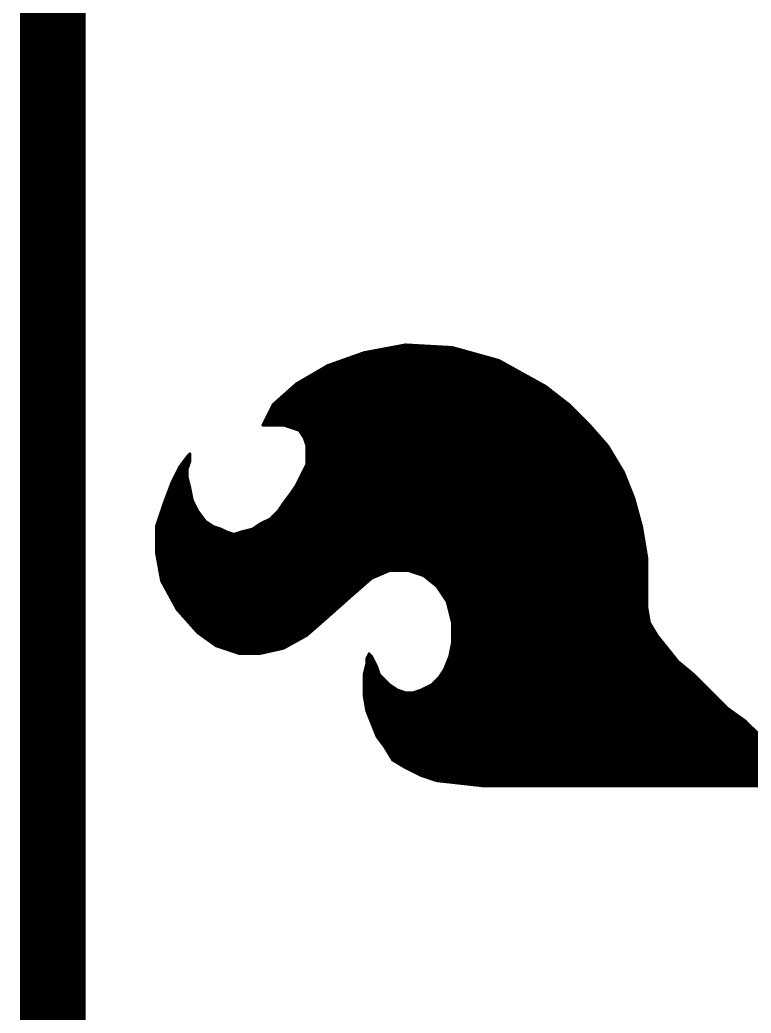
# Model space of a CAD drawing. Extents: x -30 to 77, y -16 to 37.
# Drawn here: x -0.127 to 2.689, y 16.78 to 20.607 of the extents above; entities that cross this region are included whole.
import ezdxf

# ---------------------------------------------------------------- set-up
doc = ezdxf.new("R2010")
doc.units = 0
for name, color, linetype in [('1', 12, 'CONTINUOUS'), ('16', 132, 'CONTINUOUS'), ('20', 53, 'CONTINUOUS'), ('21', 41, 'CONTINUOUS')]:
    doc.layers.add(name, color=color, linetype=linetype)

msp = doc.modelspace()

# ---------------------------------------------------------------- linework, layer by layer
at = {"layer": '1', "const_width": 0.254}
msp.add_lwpolyline([(0, 35.56), (0, 0)], dxfattribs=at)
at = {"layer": '16', "const_width": 0.254}
msp.add_lwpolyline([(0, 35.56), (0, 0)], dxfattribs=at)
at = {"layer": '20', "const_width": 0.2032}
msp.add_lwpolyline([(0, 2.54), (0, 33.02)], dxfattribs=at)
at = {"layer": '21', "const_width": 0.01}
for points in [[(1.198, 19.325), (1.058, 19.275)], [(1.184, 19.32), (1.628, 19.32)], [(1.358, 19.355), (1.198, 19.325)], [(1.2247, 19.33), (1.592, 19.33)], [(1.278, 19.34), (1.556, 19.34)], [(1.3313, 19.35), (1.448, 19.35)], [(1.538, 19.345), (1.358, 19.355)], [(1.718, 19.295), (1.538, 19.345)], [(1.1, 19.29), (1.727, 19.29)], [(1.128, 19.3), (1.7, 19.3)], [(1.156, 19.31), (1.664, 19.31)], [(1.898, 19.195), (1.718, 19.295)], [(1.058, 19.275), (0.938, 19.205)], [(1.0151, 19.25), (1.799, 19.25)], [(1.0323, 19.26), (1.781, 19.26)], [(1.0494, 19.27), (1.763, 19.27)], [(1.072, 19.28), (1.745, 19.28)], [(0.938, 19.205), (0.848, 19.125)], [(0.9466, 19.21), (1.871, 19.21)], [(0.9637, 19.22), (1.853, 19.22)], [(0.9809, 19.23), (1.835, 19.23)], [(0.998, 19.24), (1.817, 19.24)], [(0.8986, 19.17), (1.9301, 19.17)], [(0.9099, 19.18), (1.9173, 19.18)], [(0.9211, 19.19), (1.9044, 19.19)], [(0.9324, 19.2), (1.889, 19.2)], [(1.988, 19.125), (1.898, 19.195)], [(0.8536, 19.13), (1.9816, 19.13)], [(0.8649, 19.14), (1.9687, 19.14)], [(0.8761, 19.15), (1.9559, 19.15)], [(0.8874, 19.16), (1.943, 19.16)], [(0.848, 19.125), (0.808, 19.045)], [(0.8305, 19.09), (2.023, 19.09)], [(0.8355, 19.1), (2.013, 19.1)], [(0.8405, 19.11), (2.003, 19.11)], [(0.8455, 19.12), (1.993, 19.12)], [(2.068, 19.045), (1.988, 19.125)], [(0.8155, 19.06), (2.053, 19.06)], [(0.8205, 19.07), (2.043, 19.07)], [(0.8255, 19.08), (2.033, 19.08)], [(0.808, 19.045), (0.888, 19.045)], [(0.8105, 19.05), (2.063, 19.05)], [(0.888, 19.045), (0.918, 19.035)], [(0.903, 19.04), (2.0724, 19.04)], [(0.918, 19.035), (0.948, 19.025)], [(0.933, 19.03), (2.0811, 19.03)], [(0.948, 19.025), (0.968, 18.995)], [(0.9513, 19.02), (2.0899, 19.02)], [(2.138, 18.965), (2.068, 19.045)], [(0.958, 19.01), (2.0986, 19.01)], [(0.9647, 19), (2.1074, 19)], [(0.968, 18.995), (0.978, 18.965)], [(0.9697, 18.99), (2.1161, 18.99)], [(0.973, 18.98), (2.1249, 18.98)], [(0.9763, 18.97), (2.1336, 18.97)], [(0.978, 18.965), (0.978, 18.895)], [(0.978, 18.96), (2.141, 18.96)], [(0.978, 18.95), (2.147, 18.95)], [(0.978, 18.94), (2.153, 18.94)], [(2.198, 18.865), (2.138, 18.965)], [(0.518, 18.925), (0.488, 18.885)], [(0.4993, 18.9), (0.5263, 18.9)], [(0.5068, 18.91), (0.528, 18.91)], [(0.5142, 18.92), (0.528, 18.92)], [(0.528, 18.935), (0.518, 18.925)], [(0.518, 18.875), (0.528, 18.905)], [(0.523, 18.93), (0.528, 18.93)], [(0.528, 18.905), (0.528, 18.935)], [(0.978, 18.93), (2.159, 18.93)], [(0.978, 18.92), (2.165, 18.92)], [(0.978, 18.91), (2.171, 18.91)], [(0.978, 18.9), (2.177, 18.9)], [(0.488, 18.885), (0.458, 18.825)], [(0.4755, 18.86), (0.518, 18.86)], [(0.4805, 18.87), (0.518, 18.87)], [(0.4855, 18.88), (0.5197, 18.88)], [(0.4918, 18.89), (0.523, 18.89)], [(0.518, 18.845), (0.518, 18.875)], [(0.978, 18.895), (0.958, 18.855)], [(0.9605, 18.86), (2.2, 18.86)], [(0.9655, 18.87), (2.195, 18.87)], [(0.9705, 18.88), (2.189, 18.88)], [(0.9755, 18.89), (2.183, 18.89)], [(2.238, 18.765), (2.198, 18.865)], [(0.458, 18.825), (0.428, 18.745)], [(0.4605, 18.83), (0.5218, 18.83)], [(0.4655, 18.84), (0.5192, 18.84)], [(0.4705, 18.85), (0.518, 18.85)], [(0.528, 18.805), (0.518, 18.845)], [(0.958, 18.855), (0.938, 18.815)], [(0.9455, 18.83), (2.212, 18.83)], [(0.9505, 18.84), (2.208, 18.84)], [(0.9555, 18.85), (2.204, 18.85)], [(0.4449, 18.79), (0.531, 18.79)], [(0.4486, 18.8), (0.529, 18.8)], [(0.4524, 18.81), (0.5268, 18.81)], [(0.4561, 18.82), (0.5242, 18.82)], [(0.538, 18.755), (0.528, 18.805)], [(0.918, 18.785), (0.888, 18.745)], [(0.938, 18.815), (0.918, 18.785)], [(0.9213, 18.79), (2.228, 18.79)], [(0.928, 18.8), (2.224, 18.8)], [(0.9347, 18.81), (2.22, 18.81)], [(0.9405, 18.82), (2.216, 18.82)], [(0.4299, 18.75), (0.5405, 18.75)], [(0.4336, 18.76), (0.537, 18.76)], [(0.4374, 18.77), (0.535, 18.77)], [(0.4411, 18.78), (0.533, 18.78)], [(0.558, 18.715), (0.538, 18.755)], [(0.8918, 18.75), (2.2421, 18.75)], [(0.8992, 18.76), (2.2394, 18.76)], [(0.9068, 18.77), (2.236, 18.77)], [(0.9143, 18.78), (2.232, 18.78)], [(2.268, 18.655), (2.238, 18.765)], [(0.428, 18.745), (0.398, 18.655)], [(0.4163, 18.71), (0.5617, 18.71)], [(0.4197, 18.72), (0.5555, 18.72)], [(0.423, 18.73), (0.5505, 18.73)], [(0.4263, 18.74), (0.5455, 18.74)], [(0.588, 18.675), (0.558, 18.715)], [(0.868, 18.715), (0.838, 18.685)], [(0.863, 18.71), (2.253, 18.71)], [(0.888, 18.745), (0.868, 18.715)], [(0.8713, 18.72), (2.2503, 18.72)], [(0.878, 18.73), (2.2475, 18.73)], [(0.8847, 18.74), (2.2448, 18.74)], [(0.403, 18.67), (0.5955, 18.67)], [(0.4063, 18.68), (0.5843, 18.68)], [(0.4097, 18.69), (0.5767, 18.69)], [(0.413, 18.7), (0.5693, 18.7)], [(0.618, 18.655), (0.588, 18.675)], [(0.838, 18.685), (0.798, 18.665)], [(0.808, 18.67), (2.2639, 18.67)], [(0.828, 18.68), (2.2612, 18.68)], [(0.843, 18.69), (2.2585, 18.69)], [(0.853, 18.7), (2.2557, 18.7)], [(0.398, 18.655), (0.398, 18.555)], [(0.398, 18.65), (0.633, 18.65)], [(0.398, 18.64), (0.658, 18.64)], [(0.3997, 18.66), (0.6105, 18.66)], [(0.648, 18.645), (0.618, 18.655)], [(0.668, 18.635), (0.648, 18.645)], [(0.698, 18.625), (0.668, 18.635)], [(0.728, 18.635), (0.698, 18.625)], [(0.768, 18.645), (0.728, 18.635)], [(0.748, 18.64), (2.2705, 18.64)], [(0.798, 18.665), (0.768, 18.645)], [(0.7755, 18.65), (2.2688, 18.65)], [(0.7905, 18.66), (2.2666, 18.66)], [(2.288, 18.535), (2.268, 18.655)], [(0.398, 18.63), (0.683, 18.63)], [(0.398, 18.62), (2.2738, 18.62)], [(0.398, 18.61), (2.2755, 18.61)], [(0.398, 18.6), (2.2772, 18.6)], [(0.713, 18.63), (2.2722, 18.63)], [(0.398, 18.59), (2.2788, 18.59)], [(0.398, 18.58), (2.2805, 18.58)], [(0.398, 18.57), (2.2822, 18.57)], [(0.398, 18.56), (2.2838, 18.56)], [(0.398, 18.555), (0.418, 18.445)], [(0.3989, 18.55), (2.2855, 18.55)], [(0.4007, 18.54), (2.2872, 18.54)], [(0.4025, 18.53), (2.288, 18.53)], [(0.4044, 18.52), (2.288, 18.52)], [(2.288, 18.345), (2.288, 18.535)], [(0.4062, 18.51), (2.288, 18.51)], [(0.408, 18.5), (2.288, 18.5)], [(0.4098, 18.49), (2.288, 18.49)], [(0.4116, 18.48), (1.2863, 18.48)], [(1.228, 18.455), (1.298, 18.485)], [(1.298, 18.485), (1.368, 18.485)], [(1.368, 18.485), (1.428, 18.465)], [(1.383, 18.48), (2.288, 18.48)], [(0.4135, 18.47), (1.263, 18.47)], [(0.4153, 18.46), (1.2397, 18.46)], [(0.4171, 18.45), (1.2223, 18.45)], [(0.418, 18.445), (0.478, 18.335)], [(0.4207, 18.44), (1.2109, 18.44)], [(1.148, 18.385), (1.228, 18.455)], [(1.413, 18.47), (2.288, 18.47)], [(1.428, 18.465), (1.478, 18.425)], [(1.4343, 18.46), (2.288, 18.46)], [(1.4467, 18.45), (2.288, 18.45)], [(1.4593, 18.44), (2.288, 18.44)], [(0.4262, 18.43), (1.1994, 18.43)], [(0.4316, 18.42), (1.188, 18.42)], [(0.4371, 18.41), (1.1766, 18.41)], [(1.4718, 18.43), (2.288, 18.43)], [(1.478, 18.425), (1.518, 18.365)], [(1.4813, 18.42), (2.288, 18.42)], [(1.488, 18.41), (2.288, 18.41)], [(0.4425, 18.4), (1.1651, 18.4)], [(0.448, 18.39), (1.1537, 18.39)], [(0.4535, 18.38), (1.1424, 18.38)], [(0.4589, 18.37), (1.1311, 18.37)], [(1.058, 18.305), (1.148, 18.385)], [(1.4947, 18.4), (2.288, 18.4)], [(1.5013, 18.39), (2.288, 18.39)], [(1.508, 18.38), (2.288, 18.38)], [(1.5147, 18.37), (2.288, 18.37)], [(1.518, 18.365), (1.538, 18.285)], [(0.4644, 18.36), (1.1199, 18.36)], [(0.4698, 18.35), (1.1086, 18.35)], [(0.4753, 18.34), (1.0974, 18.34)], [(0.478, 18.335), (0.558, 18.245)], [(0.4824, 18.33), (1.0861, 18.33)], [(1.5192, 18.36), (2.288, 18.36)], [(1.5218, 18.35), (2.288, 18.35)], [(1.5243, 18.34), (2.2888, 18.34)], [(1.5268, 18.33), (2.2905, 18.33)], [(2.298, 18.285), (2.288, 18.345)], [(0.4913, 18.32), (1.0749, 18.32)], [(0.5002, 18.31), (1.0636, 18.31)], [(0.5091, 18.3), (1.0523, 18.3)], [(0.518, 18.29), (1.0409, 18.29)], [(0.978, 18.235), (1.058, 18.305)], [(1.5292, 18.32), (2.2922, 18.32)], [(1.5318, 18.31), (2.2938, 18.31)], [(1.5343, 18.3), (2.2955, 18.3)], [(1.5368, 18.29), (2.2972, 18.29)], [(0.5269, 18.28), (1.0294, 18.28)], [(0.5358, 18.27), (1.018, 18.27)], [(0.5447, 18.26), (1.0066, 18.26)], [(0.5536, 18.25), (0.9951, 18.25)], [(1.538, 18.285), (1.538, 18.205)], [(1.538, 18.28), (2.301, 18.28)], [(1.538, 18.27), (2.307, 18.27)], [(1.538, 18.26), (2.313, 18.26)], [(1.538, 18.25), (2.319, 18.25)], [(2.328, 18.235), (2.298, 18.285)], [(0.558, 18.245), (0.628, 18.195)], [(0.565, 18.24), (0.9837, 18.24)], [(0.579, 18.23), (0.969, 18.23)], [(0.593, 18.22), (0.951, 18.22)], [(0.607, 18.21), (0.933, 18.21)], [(0.888, 18.185), (0.978, 18.235)], [(1.538, 18.24), (2.325, 18.24)], [(1.538, 18.23), (2.332, 18.23)], [(1.538, 18.22), (2.34, 18.22)], [(1.538, 18.21), (2.348, 18.21)], [(2.368, 18.185), (2.328, 18.235)], [(0.621, 18.2), (0.915, 18.2)], [(0.628, 18.195), (0.718, 18.165)], [(0.643, 18.19), (0.897, 18.19)], [(0.673, 18.18), (0.8655, 18.18)], [(0.798, 18.165), (0.888, 18.185)], [(1.538, 18.205), (1.528, 18.155)], [(1.533, 18.18), (2.372, 18.18)], [(1.535, 18.19), (2.364, 18.19)], [(1.537, 18.2), (2.356, 18.2)], [(2.408, 18.135), (2.368, 18.185)], [(0.703, 18.17), (0.8205, 18.17)], [(0.718, 18.165), (0.798, 18.165)], [(1.218, 18.165), (1.208, 18.145)], [(1.208, 18.145), (1.208, 18.125)], [(1.208, 18.14), (1.2355, 18.14)], [(1.2105, 18.15), (1.2305, 18.15)], [(1.2155, 18.16), (1.223, 18.16)], [(1.228, 18.155), (1.218, 18.165)], [(1.238, 18.135), (1.228, 18.155)], [(1.248, 18.115), (1.238, 18.135)], [(1.528, 18.155), (1.508, 18.105)], [(1.522, 18.14), (2.404, 18.14)], [(1.526, 18.15), (2.396, 18.15)], [(1.529, 18.16), (2.388, 18.16)], [(1.531, 18.17), (2.38, 18.17)], [(2.468, 18.085), (2.408, 18.135)], [(1.208, 18.125), (1.198, 18.085)], [(1.2018, 18.1), (1.253, 18.1)], [(1.2043, 18.11), (1.2497, 18.11)], [(1.2067, 18.12), (1.2455, 18.12)], [(1.208, 18.13), (1.2405, 18.13)], [(1.258, 18.085), (1.248, 18.115)], [(1.508, 18.105), (1.488, 18.075)], [(1.5047, 18.1), (2.45, 18.1)], [(1.51, 18.11), (2.438, 18.11)], [(1.514, 18.12), (2.426, 18.12)], [(1.518, 18.13), (2.414, 18.13)], [(1.198, 18.085), (1.198, 18.005)], [(1.198, 18.08), (1.263, 18.08)], [(1.198, 18.07), (1.273, 18.07)], [(1.198, 18.06), (1.283, 18.06)], [(1.1993, 18.09), (1.2563, 18.09)], [(1.278, 18.065), (1.258, 18.085)], [(1.298, 18.045), (1.278, 18.065)], [(1.488, 18.075), (1.458, 18.045)], [(1.473, 18.06), (2.493, 18.06)], [(1.483, 18.07), (2.483, 18.07)], [(1.4913, 18.08), (2.473, 18.08)], [(1.498, 18.09), (2.462, 18.09)], [(2.528, 18.025), (2.468, 18.085)], [(1.198, 18.05), (1.293, 18.05)], [(1.198, 18.04), (1.3055, 18.04)], [(1.198, 18.03), (1.3205, 18.03)], [(1.198, 18.02), (1.343, 18.02)], [(1.328, 18.025), (1.298, 18.045)], [(1.358, 18.015), (1.328, 18.025)], [(1.418, 18.025), (1.388, 18.015)], [(1.403, 18.02), (2.533, 18.02)], [(1.458, 18.045), (1.418, 18.025)], [(1.428, 18.03), (2.523, 18.03)], [(1.448, 18.04), (2.513, 18.04)], [(1.463, 18.05), (2.503, 18.05)], [(2.598, 17.955), (2.528, 18.025)], [(1.198, 18.01), (2.543, 18.01)], [(1.198, 18.005), (1.208, 17.945)], [(1.1988, 18), (2.553, 18)], [(1.2005, 17.99), (2.563, 17.99)], [(1.2022, 17.98), (2.573, 17.98)], [(1.388, 18.015), (1.358, 18.015)], [(1.2038, 17.97), (2.583, 17.97)], [(1.2055, 17.96), (2.593, 17.96)], [(1.2072, 17.95), (2.605, 17.95)], [(1.208, 17.945), (1.228, 17.895)], [(2.668, 17.905), (2.598, 17.955)], [(1.21, 17.94), (2.619, 17.94)], [(1.214, 17.93), (2.633, 17.93)], [(1.218, 17.92), (2.647, 17.92)], [(1.222, 17.91), (2.661, 17.91)], [(2.728, 17.845), (2.668, 17.905)], [(1.226, 17.9), (2.673, 17.9)], [(1.228, 17.895), (1.248, 17.845)], [(1.23, 17.89), (2.683, 17.89)], [(1.234, 17.88), (2.693, 17.88)], [(1.238, 17.87), (2.703, 17.87)], [(1.242, 17.86), (2.713, 17.86)], [(1.246, 17.85), (2.723, 17.85)], [(1.248, 17.845), (1.278, 17.805)], [(1.2518, 17.84), (2.734, 17.84)], [(1.2592, 17.83), (2.746, 17.83)], [(1.2668, 17.82), (2.758, 17.82)], [(1.2743, 17.81), (2.77, 17.81)], [(1.278, 17.805), (1.308, 17.755)], [(1.281, 17.8), (2.782, 17.8)], [(1.287, 17.79), (2.793, 17.79)], [(1.293, 17.78), (2.803, 17.78)], [(1.299, 17.77), (2.813, 17.77)], [(1.305, 17.76), (2.823, 17.76)], [(1.308, 17.755), (1.358, 17.725)], [(1.3163, 17.75), (2.833, 17.75)], [(1.333, 17.74), (2.8447, 17.74)], [(1.3497, 17.73), (2.858, 17.73)], [(1.358, 17.725), (1.418, 17.695)], [(1.368, 17.72), (2.8713, 17.72)], [(1.388, 17.71), (2.883, 17.71)], [(1.408, 17.7), (2.893, 17.7)], [(1.418, 17.695), (1.478, 17.675)], [(1.433, 17.69), (2.903, 17.69)], [(1.463, 17.68), (2.9155, 17.68)], [(1.478, 17.675), (1.568, 17.665)], [(1.523, 17.67), (2.9305, 17.67)], [(1.568, 17.665), (1.658, 17.655)], [(1.613, 17.66), (2.938, 17.66)], [(1.658, 17.655), (2.938, 17.655)]]:
    msp.add_lwpolyline(points, dxfattribs=at)
at = {"layer": '21', "const_width": 0.005}
for points in [[(1.184, 19.3225, 1), (1.184, 19.3175)], [(1.1975, 19.3275, 1), (1.1985, 19.3225)], [(1.1988, 19.3226, 1), (1.1972, 19.3274)], [(1.2247, 19.3325, 1), (1.2247, 19.3275)], [(1.278, 19.3425, 1), (1.278, 19.3375)], [(1.3313, 19.3525, 1), (1.3313, 19.3475)], [(1.3581, 19.3575, 1), (1.3579, 19.3525)], [(1.3585, 19.3525, 1), (1.3575, 19.3575)], [(1.448, 19.3475, 1), (1.448, 19.3525)], [(1.5387, 19.3474, 1), (1.5373, 19.3426)], [(1.5379, 19.3425, 1), (1.5381, 19.3475)], [(1.556, 19.3375, 1), (1.556, 19.3425)], [(1.592, 19.3275, 1), (1.592, 19.3325)], [(1.628, 19.3175, 1), (1.628, 19.3225)], [(1.1, 19.2925, 1), (1.1, 19.2875)], [(1.128, 19.3025, 1), (1.128, 19.2975)], [(1.156, 19.3125, 1), (1.156, 19.3075)], [(1.664, 19.3075, 1), (1.664, 19.3125)], [(1.7, 19.2975, 1), (1.7, 19.3025)], [(1.7192, 19.2972, 1), (1.7168, 19.2928)], [(1.7173, 19.2926, 1), (1.7187, 19.2974)], [(1.727, 19.2875, 1), (1.727, 19.2925)], [(1.0151, 19.2525, 1), (1.0151, 19.2475)], [(1.0323, 19.2625, 1), (1.0323, 19.2575)], [(1.0494, 19.2725, 1), (1.0494, 19.2675)], [(1.0572, 19.2774, 1), (1.0588, 19.2726)], [(1.0593, 19.2728, 1), (1.0567, 19.2772)], [(1.072, 19.2825, 1), (1.072, 19.2775)], [(1.745, 19.2775, 1), (1.745, 19.2825)], [(1.763, 19.2675, 1), (1.763, 19.2725)], [(1.781, 19.2575, 1), (1.781, 19.2625)], [(1.799, 19.2475, 1), (1.799, 19.2525)], [(0.9367, 19.2072, 1), (0.9393, 19.2028)], [(0.9397, 19.2031, 1), (0.9363, 19.2069)], [(0.9466, 19.2125, 1), (0.9466, 19.2075)], [(0.9637, 19.2225, 1), (0.9637, 19.2175)], [(0.9809, 19.2325, 1), (0.9809, 19.2275)], [(0.998, 19.2425, 1), (0.998, 19.2375)], [(1.817, 19.2375, 1), (1.817, 19.2425)], [(1.835, 19.2275, 1), (1.835, 19.2325)], [(1.853, 19.2175, 1), (1.853, 19.2225)], [(1.871, 19.2075, 1), (1.871, 19.2125)], [(0.8986, 19.1725, 1), (0.8986, 19.1675)], [(0.9099, 19.1825, 1), (0.9099, 19.1775)], [(0.9211, 19.1925, 1), (0.9211, 19.1875)], [(0.9324, 19.2025, 1), (0.9324, 19.1975)], [(1.889, 19.1975, 1), (1.889, 19.2025)], [(1.8995, 19.197, 1), (1.8965, 19.193)], [(1.8968, 19.1928, 1), (1.8992, 19.1972)], [(1.9044, 19.1875, 1), (1.9044, 19.1925)], [(1.9173, 19.1775, 1), (1.9173, 19.1825)], [(1.9301, 19.1675, 1), (1.9301, 19.1725)], [(0.8536, 19.1325, 1), (0.8536, 19.1275)], [(0.8649, 19.1425, 1), (0.8649, 19.1375)], [(0.8761, 19.1525, 1), (0.8761, 19.1475)], [(0.8874, 19.1625, 1), (0.8874, 19.1575)], [(1.943, 19.1575, 1), (1.943, 19.1625)], [(1.9559, 19.1475, 1), (1.9559, 19.1525)], [(1.9687, 19.1375, 1), (1.9687, 19.1425)], [(1.9816, 19.1275, 1), (1.9816, 19.1325)], [(0.8305, 19.0925, 1), (0.8305, 19.0875)], [(0.8355, 19.1025, 1), (0.8355, 19.0975)], [(0.8405, 19.1125, 1), (0.8405, 19.1075)], [(0.8455, 19.1225, 1), (0.8455, 19.1175)], [(0.8463, 19.1269, 1), (0.8497, 19.1231)], [(0.8502, 19.1239, 1), (0.8458, 19.1261)], [(1.9898, 19.1268, 1), (1.9862, 19.1232)], [(1.9865, 19.123, 1), (1.9895, 19.127)], [(1.993, 19.1175, 1), (1.993, 19.1225)], [(2.003, 19.1075, 1), (2.003, 19.1125)], [(2.013, 19.0975, 1), (2.013, 19.1025)], [(2.023, 19.0875, 1), (2.023, 19.0925)], [(0.8155, 19.0625, 1), (0.8155, 19.0575)], [(0.8205, 19.0725, 1), (0.8205, 19.0675)], [(0.8255, 19.0825, 1), (0.8255, 19.0775)], [(2.033, 19.0775, 1), (2.033, 19.0825)], [(2.043, 19.0675, 1), (2.043, 19.0725)], [(2.053, 19.0575, 1), (2.053, 19.0625)], [(0.808, 19.0475, 1), (0.808, 19.0425)], [(0.8058, 19.0461, 1), (0.8102, 19.0439)], [(0.8105, 19.0525, 1), (0.8105, 19.0475)], [(0.8888, 19.0474, 1), (0.8872, 19.0426)], [(0.888, 19.0425, 1), (0.888, 19.0475)], [(0.903, 19.0425, 1), (0.903, 19.0375)], [(0.9188, 19.0374, 1), (0.9172, 19.0326)], [(0.9172, 19.0326, 1), (0.9188, 19.0374)], [(0.933, 19.0325, 1), (0.933, 19.0275)], [(0.9501, 19.0264, 1), (0.9459, 19.0236)], [(0.9472, 19.0226, 1), (0.9488, 19.0274)], [(0.9513, 19.0225, 1), (0.9513, 19.0175)], [(2.063, 19.0475, 1), (2.063, 19.0525)], [(2.0699, 19.0466, 1), (2.0661, 19.0434)], [(2.0662, 19.0432, 1), (2.0698, 19.0468)], [(2.0724, 19.0375, 1), (2.0724, 19.0425)], [(2.0811, 19.0275, 1), (2.0811, 19.0325)], [(2.0899, 19.0175, 1), (2.0899, 19.0225)], [(0.958, 19.0125, 1), (0.958, 19.0075)], [(0.9647, 19.0025, 1), (0.9647, 18.9975)], [(0.9704, 18.9958, 1), (0.9656, 18.9942)], [(0.9659, 18.9936, 1), (0.9701, 18.9964)], [(0.9697, 18.9925, 1), (0.9697, 18.9875)], [(0.973, 18.9825, 1), (0.973, 18.9775)], [(2.0986, 19.0075, 1), (2.0986, 19.0125)], [(2.1074, 18.9975, 1), (2.1074, 19.0025)], [(2.1161, 18.9875, 1), (2.1161, 18.9925)], [(2.1249, 18.9775, 1), (2.1249, 18.9825)], [(0.9763, 18.9725, 1), (0.9763, 18.9675)], [(0.9805, 18.965, 1), (0.9755, 18.965)], [(0.978, 18.9625, 1), (0.978, 18.9575)], [(0.978, 18.9525, 1), (0.978, 18.9475)], [(0.978, 18.9425, 1), (0.978, 18.9375)], [(0.9756, 18.9642, 1), (0.9804, 18.9658)], [(2.1336, 18.9675, 1), (2.1336, 18.9725)], [(2.1401, 18.9663, 1), (2.1359, 18.9637)], [(2.1361, 18.9634, 1), (2.1399, 18.9666)], [(2.141, 18.9575, 1), (2.141, 18.9625)], [(2.147, 18.9475, 1), (2.147, 18.9525)], [(2.153, 18.9375, 1), (2.153, 18.9425)], [(0.4993, 18.9025, 1), (0.4993, 18.8975)], [(0.5068, 18.9125, 1), (0.5068, 18.9075)], [(0.5142, 18.9225, 1), (0.5142, 18.9175)], [(0.5162, 18.9268, 1), (0.5198, 18.9232)], [(0.52, 18.9235, 1), (0.516, 18.9265)], [(0.523, 18.9325, 1), (0.523, 18.9275)], [(0.5305, 18.935, 1), (0.5255, 18.935)], [(0.5255, 18.905, 1), (0.5305, 18.905)], [(0.5304, 18.9042, 1), (0.5256, 18.9058)], [(0.5298, 18.9332, 1), (0.5262, 18.9368)], [(0.5263, 18.8975, 1), (0.5263, 18.9025)], [(0.528, 18.9275, 1), (0.528, 18.9325)], [(0.528, 18.9175, 1), (0.528, 18.9225)], [(0.528, 18.9075, 1), (0.528, 18.9125)], [(0.978, 18.9325, 1), (0.978, 18.9275)], [(0.978, 18.9225, 1), (0.978, 18.9175)], [(0.978, 18.9125, 1), (0.978, 18.9075)], [(0.978, 18.9025, 1), (0.978, 18.8975)], [(2.159, 18.9275, 1), (2.159, 18.9325)], [(2.165, 18.9175, 1), (2.165, 18.9225)], [(2.171, 18.9075, 1), (2.171, 18.9125)], [(2.177, 18.8975, 1), (2.177, 18.9025)], [(0.4755, 18.8625, 1), (0.4755, 18.8575)], [(0.4805, 18.8725, 1), (0.4805, 18.8675)], [(0.4855, 18.8825, 1), (0.4855, 18.8775)], [(0.486, 18.8865, 1), (0.49, 18.8835)], [(0.4902, 18.8839, 1), (0.4858, 18.8861)], [(0.4918, 18.8925, 1), (0.4918, 18.8875)], [(0.5205, 18.875, 1), (0.5155, 18.875)], [(0.5156, 18.8758, 1), (0.5204, 18.8742)], [(0.518, 18.8675, 1), (0.518, 18.8725)], [(0.518, 18.8575, 1), (0.518, 18.8625)], [(0.5197, 18.8775, 1), (0.5197, 18.8825)], [(0.523, 18.8875, 1), (0.523, 18.8925)], [(0.9605, 18.8625, 1), (0.9605, 18.8575)], [(0.9655, 18.8725, 1), (0.9655, 18.8675)], [(0.9705, 18.8825, 1), (0.9705, 18.8775)], [(0.9755, 18.8925, 1), (0.9755, 18.8875)], [(0.9755, 18.895, 1), (0.9805, 18.895)], [(0.9802, 18.8939, 1), (0.9758, 18.8961)], [(2.183, 18.8875, 1), (2.183, 18.8925)], [(2.189, 18.8775, 1), (2.189, 18.8825)], [(2.195, 18.8675, 1), (2.195, 18.8725)], [(2.2003, 18.8659, 1), (2.1957, 18.8641)], [(2.1959, 18.8637, 1), (2.2001, 18.8663)], [(2.2, 18.8575, 1), (2.2, 18.8625)], [(0.4558, 18.8261, 1), (0.4602, 18.8239)], [(0.4603, 18.8241, 1), (0.4557, 18.8259)], [(0.4605, 18.8325, 1), (0.4605, 18.8275)], [(0.4655, 18.8425, 1), (0.4655, 18.8375)], [(0.4705, 18.8525, 1), (0.4705, 18.8475)], [(0.5204, 18.8456, 1), (0.5156, 18.8444)], [(0.5155, 18.845, 1), (0.5205, 18.845)], [(0.518, 18.8475, 1), (0.518, 18.8525)], [(0.5192, 18.8375, 1), (0.5192, 18.8425)], [(0.5218, 18.8275, 1), (0.5218, 18.8325)], [(0.9455, 18.8325, 1), (0.9455, 18.8275)], [(0.9505, 18.8425, 1), (0.9505, 18.8375)], [(0.9555, 18.8525, 1), (0.9555, 18.8475)], [(0.9558, 18.8561, 1), (0.9602, 18.8539)], [(0.9602, 18.8539, 1), (0.9558, 18.8561)], [(2.204, 18.8475, 1), (2.204, 18.8525)], [(2.208, 18.8375, 1), (2.208, 18.8425)], [(2.212, 18.8275, 1), (2.212, 18.8325)], [(0.4449, 18.7925, 1), (0.4449, 18.7875)], [(0.4486, 18.8025, 1), (0.4486, 18.7975)], [(0.4524, 18.8125, 1), (0.4524, 18.8075)], [(0.4561, 18.8225, 1), (0.4561, 18.8175)], [(0.5242, 18.8175, 1), (0.5242, 18.8225)], [(0.5305, 18.8055, 1), (0.5255, 18.8045)], [(0.5256, 18.8044, 1), (0.5304, 18.8056)], [(0.5268, 18.8075, 1), (0.5268, 18.8125)], [(0.529, 18.7975, 1), (0.529, 18.8025)], [(0.531, 18.7875, 1), (0.531, 18.7925)], [(0.9159, 18.7864, 1), (0.9201, 18.7836)], [(0.92, 18.7835, 1), (0.916, 18.7865)], [(0.9213, 18.7925, 1), (0.9213, 18.7875)], [(0.928, 18.8025, 1), (0.928, 18.7975)], [(0.9347, 18.8125, 1), (0.9347, 18.8075)], [(0.9358, 18.8161, 1), (0.9402, 18.8139)], [(0.9401, 18.8136, 1), (0.9359, 18.8164)], [(0.9405, 18.8225, 1), (0.9405, 18.8175)], [(2.216, 18.8175, 1), (2.216, 18.8225)], [(2.22, 18.8075, 1), (2.22, 18.8125)], [(2.224, 18.7975, 1), (2.224, 18.8025)], [(2.228, 18.7875, 1), (2.228, 18.7925)], [(0.4299, 18.7525, 1), (0.4299, 18.7475)], [(0.4336, 18.7625, 1), (0.4336, 18.7575)], [(0.4374, 18.7725, 1), (0.4374, 18.7675)], [(0.4411, 18.7825, 1), (0.4411, 18.7775)], [(0.533, 18.7775, 1), (0.533, 18.7825)], [(0.535, 18.7675, 1), (0.535, 18.7725)], [(0.5402, 18.7561, 1), (0.5358, 18.7539)], [(0.5355, 18.7545, 1), (0.5405, 18.7555)], [(0.537, 18.7575, 1), (0.537, 18.7625)], [(0.5405, 18.7475, 1), (0.5405, 18.7525)], [(0.8918, 18.7525, 1), (0.8918, 18.7475)], [(0.8992, 18.7625, 1), (0.8992, 18.7575)], [(0.9068, 18.7725, 1), (0.9068, 18.7675)], [(0.9143, 18.7825, 1), (0.9143, 18.7775)], [(2.232, 18.7775, 1), (2.232, 18.7825)], [(2.2404, 18.7657, 1), (2.2356, 18.7643)], [(2.2357, 18.7641, 1), (2.2403, 18.7659)], [(2.236, 18.7675, 1), (2.236, 18.7725)], [(2.2394, 18.7575, 1), (2.2394, 18.7625)], [(2.2421, 18.7475, 1), (2.2421, 18.7525)], [(0.4163, 18.7125, 1), (0.4163, 18.7075)], [(0.4197, 18.7225, 1), (0.4197, 18.7175)], [(0.423, 18.7325, 1), (0.423, 18.7275)], [(0.4263, 18.7425, 1), (0.4263, 18.7375)], [(0.4257, 18.7459, 1), (0.4303, 18.7441)], [(0.4304, 18.7442, 1), (0.4256, 18.7458)], [(0.5455, 18.7375, 1), (0.5455, 18.7425)], [(0.5505, 18.7275, 1), (0.5505, 18.7325)], [(0.5555, 18.7175, 1), (0.5555, 18.7225)], [(0.56, 18.7165, 1), (0.556, 18.7135)], [(0.5558, 18.7139, 1), (0.5602, 18.7161)], [(0.5617, 18.7075, 1), (0.5617, 18.7125)], [(0.863, 18.7125, 1), (0.863, 18.7075)], [(0.8659, 18.7164, 1), (0.8701, 18.7136)], [(0.8698, 18.7132, 1), (0.8662, 18.7168)], [(0.8713, 18.7225, 1), (0.8713, 18.7175)], [(0.878, 18.7325, 1), (0.878, 18.7275)], [(0.8847, 18.7425, 1), (0.8847, 18.7375)], [(0.886, 18.7465, 1), (0.89, 18.7435)], [(0.8901, 18.7436, 1), (0.8859, 18.7464)], [(2.2448, 18.7375, 1), (2.2448, 18.7425)], [(2.2475, 18.7275, 1), (2.2475, 18.7325)], [(2.2503, 18.7175, 1), (2.2503, 18.7225)], [(2.253, 18.7075, 1), (2.253, 18.7125)], [(0.403, 18.6725, 1), (0.403, 18.6675)], [(0.4063, 18.6825, 1), (0.4063, 18.6775)], [(0.4097, 18.6925, 1), (0.4097, 18.6875)], [(0.413, 18.7025, 1), (0.413, 18.6975)], [(0.5693, 18.6975, 1), (0.5693, 18.7025)], [(0.5767, 18.6875, 1), (0.5767, 18.6925)], [(0.5843, 18.6775, 1), (0.5843, 18.6825)], [(0.5894, 18.6771, 1), (0.5866, 18.6729)], [(0.586, 18.6735, 1), (0.59, 18.6765)], [(0.5955, 18.6675, 1), (0.5955, 18.6725)], [(0.808, 18.6725, 1), (0.808, 18.6675)], [(0.828, 18.6825, 1), (0.828, 18.6775)], [(0.8362, 18.6868, 1), (0.8398, 18.6832)], [(0.8391, 18.6828, 1), (0.8369, 18.6872)], [(0.843, 18.6925, 1), (0.843, 18.6875)], [(0.853, 18.7025, 1), (0.853, 18.6975)], [(2.2557, 18.6975, 1), (2.2557, 18.7025)], [(2.2585, 18.6875, 1), (2.2585, 18.6925)], [(2.2612, 18.6775, 1), (2.2612, 18.6825)], [(2.2639, 18.6675, 1), (2.2639, 18.6725)], [(0.4005, 18.655, 1), (0.3955, 18.655)], [(0.3956, 18.6558, 1), (0.4004, 18.6542)], [(0.398, 18.6525, 1), (0.398, 18.6475)], [(0.398, 18.6425, 1), (0.398, 18.6375)], [(0.3997, 18.6625, 1), (0.3997, 18.6575)], [(0.6105, 18.6575, 1), (0.6105, 18.6625)], [(0.6188, 18.6574, 1), (0.6172, 18.6526)], [(0.6166, 18.6529, 1), (0.6194, 18.6571)], [(0.633, 18.6475, 1), (0.633, 18.6525)], [(0.6491, 18.6472, 1), (0.6469, 18.6428)], [(0.6472, 18.6426, 1), (0.6488, 18.6474)], [(0.658, 18.6375, 1), (0.658, 18.6425)], [(0.6688, 18.6374, 1), (0.6672, 18.6326)], [(0.6669, 18.6328, 1), (0.6691, 18.6372)], [(0.7274, 18.6374, 1), (0.7286, 18.6326)], [(0.7288, 18.6326, 1), (0.7272, 18.6374)], [(0.748, 18.6425, 1), (0.748, 18.6375)], [(0.7666, 18.6471, 1), (0.7694, 18.6429)], [(0.7686, 18.6426, 1), (0.7674, 18.6474)], [(0.7755, 18.6525, 1), (0.7755, 18.6475)], [(0.7905, 18.6625, 1), (0.7905, 18.6575)], [(0.7969, 18.6672, 1), (0.7991, 18.6628)], [(0.7994, 18.6629, 1), (0.7966, 18.6671)], [(2.2705, 18.6554, 1), (2.2655, 18.6546)], [(2.2656, 18.6543, 1), (2.2704, 18.6557)], [(2.2666, 18.6575, 1), (2.2666, 18.6625)], [(2.2688, 18.6475, 1), (2.2688, 18.6525)], [(2.2705, 18.6375, 1), (2.2705, 18.6425)], [(0.398, 18.6325, 1), (0.398, 18.6275)], [(0.398, 18.6225, 1), (0.398, 18.6175)], [(0.398, 18.6125, 1), (0.398, 18.6075)], [(0.398, 18.6025, 1), (0.398, 18.5975)], [(0.683, 18.6275, 1), (0.683, 18.6325)], [(0.6972, 18.6274, 1), (0.6988, 18.6226)], [(0.6972, 18.6226, 1), (0.6988, 18.6274)], [(0.713, 18.6325, 1), (0.713, 18.6275)], [(2.2722, 18.6275, 1), (2.2722, 18.6325)], [(2.2738, 18.6175, 1), (2.2738, 18.6225)], [(2.2755, 18.6075, 1), (2.2755, 18.6125)], [(2.2772, 18.5975, 1), (2.2772, 18.6025)], [(0.398, 18.5925, 1), (0.398, 18.5875)], [(0.398, 18.5825, 1), (0.398, 18.5775)], [(0.398, 18.5725, 1), (0.398, 18.5675)], [(0.398, 18.5625, 1), (0.398, 18.5575)], [(0.4005, 18.5554, 1), (0.3955, 18.5546)], [(2.2788, 18.5875, 1), (2.2788, 18.5925)], [(2.2805, 18.5775, 1), (2.2805, 18.5825)], [(2.2822, 18.5675, 1), (2.2822, 18.5725)], [(2.2838, 18.5575, 1), (2.2838, 18.5625)], [(0.3955, 18.555, 1), (0.4005, 18.555)], [(0.3989, 18.5525, 1), (0.3989, 18.5475)], [(0.4007, 18.5425, 1), (0.4007, 18.5375)], [(0.4025, 18.5325, 1), (0.4025, 18.5275)], [(0.4044, 18.5225, 1), (0.4044, 18.5175)], [(2.2855, 18.5475, 1), (2.2855, 18.5525)], [(2.2905, 18.535, 1), (2.2855, 18.535)], [(2.2855, 18.5346, 1), (2.2905, 18.5354)], [(2.2872, 18.5375, 1), (2.2872, 18.5425)], [(2.288, 18.5275, 1), (2.288, 18.5325)], [(2.288, 18.5175, 1), (2.288, 18.5225)], [(0.4062, 18.5125, 1), (0.4062, 18.5075)], [(0.408, 18.5025, 1), (0.408, 18.4975)], [(0.4098, 18.4925, 1), (0.4098, 18.4875)], [(0.4116, 18.4825, 1), (0.4116, 18.4775)], [(1.2863, 18.4775, 1), (1.2863, 18.4825)], [(1.298, 18.4875, 1), (1.298, 18.4825)], [(1.299, 18.4827, 1), (1.297, 18.4873)], [(1.3688, 18.4874, 1), (1.3672, 18.4826)], [(1.368, 18.4825, 1), (1.368, 18.4875)], [(1.383, 18.4825, 1), (1.383, 18.4775)], [(2.288, 18.5075, 1), (2.288, 18.5125)], [(2.288, 18.4975, 1), (2.288, 18.5025)], [(2.288, 18.4875, 1), (2.288, 18.4925)], [(2.288, 18.4775, 1), (2.288, 18.4825)], [(0.4135, 18.4725, 1), (0.4135, 18.4675)], [(0.4153, 18.4625, 1), (0.4153, 18.4575)], [(0.4171, 18.4525, 1), (0.4171, 18.4475)], [(0.4202, 18.4462, 1), (0.4158, 18.4438)], [(0.4155, 18.4446, 1), (0.4205, 18.4454)], [(0.4207, 18.4425, 1), (0.4207, 18.4375)], [(1.2109, 18.4375, 1), (1.2109, 18.4425)], [(1.2223, 18.4475, 1), (1.2223, 18.4525)], [(1.227, 18.4573, 1), (1.229, 18.4527)], [(1.2296, 18.4531, 1), (1.2264, 18.4569)], [(1.2397, 18.4575, 1), (1.2397, 18.4625)], [(1.263, 18.4675, 1), (1.263, 18.4725)], [(1.413, 18.4725, 1), (1.413, 18.4675)], [(1.4296, 18.467, 1), (1.4264, 18.463)], [(1.4272, 18.4626, 1), (1.4288, 18.4674)], [(1.4343, 18.4625, 1), (1.4343, 18.4575)], [(1.4467, 18.4525, 1), (1.4467, 18.4475)], [(1.4593, 18.4425, 1), (1.4593, 18.4375)], [(2.288, 18.4675, 1), (2.288, 18.4725)], [(2.288, 18.4575, 1), (2.288, 18.4625)], [(2.288, 18.4475, 1), (2.288, 18.4525)], [(2.288, 18.4375, 1), (2.288, 18.4425)], [(0.4262, 18.4325, 1), (0.4262, 18.4275)], [(0.4316, 18.4225, 1), (0.4316, 18.4175)], [(0.4371, 18.4125, 1), (0.4371, 18.4075)], [(1.1766, 18.4075, 1), (1.1766, 18.4125)], [(1.188, 18.4175, 1), (1.188, 18.4225)], [(1.1994, 18.4275, 1), (1.1994, 18.4325)], [(1.4718, 18.4325, 1), (1.4718, 18.4275)], [(1.4801, 18.4264, 1), (1.4759, 18.4236)], [(1.4764, 18.423, 1), (1.4796, 18.427)], [(1.4813, 18.4225, 1), (1.4813, 18.4175)], [(1.488, 18.4125, 1), (1.488, 18.4075)], [(2.288, 18.4275, 1), (2.288, 18.4325)], [(2.288, 18.4175, 1), (2.288, 18.4225)], [(2.288, 18.4075, 1), (2.288, 18.4125)], [(0.4425, 18.4025, 1), (0.4425, 18.3975)], [(0.448, 18.3925, 1), (0.448, 18.3875)], [(0.4535, 18.3825, 1), (0.4535, 18.3775)], [(0.4589, 18.3725, 1), (0.4589, 18.3675)], [(1.1311, 18.3675, 1), (1.1311, 18.3725)], [(1.1424, 18.3775, 1), (1.1424, 18.3825)], [(1.1464, 18.3869, 1), (1.1496, 18.3831)], [(1.1497, 18.3831, 1), (1.1463, 18.3869)], [(1.1537, 18.3875, 1), (1.1537, 18.3925)], [(1.1651, 18.3975, 1), (1.1651, 18.4025)], [(1.4947, 18.4025, 1), (1.4947, 18.3975)], [(1.5013, 18.3925, 1), (1.5013, 18.3875)], [(1.508, 18.3825, 1), (1.508, 18.3775)], [(1.5147, 18.3725, 1), (1.5147, 18.3675)], [(1.5204, 18.3656, 1), (1.5156, 18.3644)], [(1.5159, 18.3636, 1), (1.5201, 18.3664)], [(2.288, 18.3975, 1), (2.288, 18.4025)], [(2.288, 18.3875, 1), (2.288, 18.3925)], [(2.288, 18.3775, 1), (2.288, 18.3825)], [(2.288, 18.3675, 1), (2.288, 18.3725)], [(0.4644, 18.3625, 1), (0.4644, 18.3575)], [(0.4698, 18.3525, 1), (0.4698, 18.3475)], [(0.4753, 18.3425, 1), (0.4753, 18.3375)], [(0.4799, 18.3367, 1), (0.4761, 18.3333)], [(0.4758, 18.3338, 1), (0.4802, 18.3362)], [(0.4824, 18.3325, 1), (0.4824, 18.3275)], [(1.0861, 18.3275, 1), (1.0861, 18.3325)], [(1.0974, 18.3375, 1), (1.0974, 18.3425)], [(1.1086, 18.3475, 1), (1.1086, 18.3525)], [(1.1199, 18.3575, 1), (1.1199, 18.3625)], [(1.5192, 18.3625, 1), (1.5192, 18.3575)], [(1.5218, 18.3525, 1), (1.5218, 18.3475)], [(1.5243, 18.3425, 1), (1.5243, 18.3375)], [(1.5268, 18.3325, 1), (1.5268, 18.3275)], [(2.2905, 18.3454, 1), (2.2855, 18.3446)], [(2.2855, 18.345, 1), (2.2905, 18.345)], [(2.288, 18.3575, 1), (2.288, 18.3625)], [(2.288, 18.3475, 1), (2.288, 18.3525)], [(2.2888, 18.3375, 1), (2.2888, 18.3425)], [(2.2905, 18.3275, 1), (2.2905, 18.3325)], [(0.4913, 18.3225, 1), (0.4913, 18.3175)], [(0.5002, 18.3125, 1), (0.5002, 18.3075)], [(0.5091, 18.3025, 1), (0.5091, 18.2975)], [(0.518, 18.2925, 1), (0.518, 18.2875)], [(1.0409, 18.2875, 1), (1.0409, 18.2925)], [(1.0523, 18.2975, 1), (1.0523, 18.3025)], [(1.0563, 18.3069, 1), (1.0597, 18.3031)], [(1.0596, 18.3031, 1), (1.0564, 18.3069)], [(1.0636, 18.3075, 1), (1.0636, 18.3125)], [(1.0749, 18.3175, 1), (1.0749, 18.3225)], [(1.5292, 18.3225, 1), (1.5292, 18.3175)], [(1.5318, 18.3125, 1), (1.5318, 18.3075)], [(1.5343, 18.3025, 1), (1.5343, 18.2975)], [(1.5368, 18.2925, 1), (1.5368, 18.2875)], [(2.2922, 18.3175, 1), (2.2922, 18.3225)], [(2.2938, 18.3075, 1), (2.2938, 18.3125)], [(2.2955, 18.2975, 1), (2.2955, 18.3025)], [(2.2972, 18.2875, 1), (2.2972, 18.2925)], [(0.5269, 18.2825, 1), (0.5269, 18.2775)], [(0.5358, 18.2725, 1), (0.5358, 18.2675)], [(0.5447, 18.2625, 1), (0.5447, 18.2575)], [(0.5536, 18.2525, 1), (0.5536, 18.2475)], [(0.9951, 18.2475, 1), (0.9951, 18.2525)], [(1.0066, 18.2575, 1), (1.0066, 18.2625)], [(1.018, 18.2675, 1), (1.018, 18.2725)], [(1.0294, 18.2775, 1), (1.0294, 18.2825)], [(1.5405, 18.285, 1), (1.5355, 18.285)], [(1.538, 18.2825, 1), (1.538, 18.2775)], [(1.538, 18.2725, 1), (1.538, 18.2675)], [(1.538, 18.2625, 1), (1.538, 18.2575)], [(1.538, 18.2525, 1), (1.538, 18.2475)], [(1.5356, 18.2844, 1), (1.5404, 18.2856)], [(2.3001, 18.2863, 1), (2.2959, 18.2837)], [(2.2955, 18.2846, 1), (2.3005, 18.2854)], [(2.301, 18.2775, 1), (2.301, 18.2825)], [(2.307, 18.2675, 1), (2.307, 18.2725)], [(2.313, 18.2575, 1), (2.313, 18.2625)], [(2.319, 18.2475, 1), (2.319, 18.2525)], [(0.5595, 18.247, 1), (0.5565, 18.243)], [(0.5561, 18.2433, 1), (0.5599, 18.2467)], [(0.565, 18.2425, 1), (0.565, 18.2375)], [(0.579, 18.2325, 1), (0.579, 18.2275)], [(0.593, 18.2225, 1), (0.593, 18.2175)], [(0.607, 18.2125, 1), (0.607, 18.2075)], [(0.933, 18.2075, 1), (0.933, 18.2125)], [(0.951, 18.2175, 1), (0.951, 18.2225)], [(0.969, 18.2275, 1), (0.969, 18.2325)], [(0.9764, 18.2369, 1), (0.9796, 18.2331)], [(0.9792, 18.2328, 1), (0.9768, 18.2372)], [(0.9837, 18.2375, 1), (0.9837, 18.2425)], [(1.538, 18.2425, 1), (1.538, 18.2375)], [(1.538, 18.2325, 1), (1.538, 18.2275)], [(1.538, 18.2225, 1), (1.538, 18.2175)], [(1.538, 18.2125, 1), (1.538, 18.2075)], [(2.325, 18.2375, 1), (2.325, 18.2425)], [(2.33, 18.2366, 1), (2.326, 18.2334)], [(2.3259, 18.2337, 1), (2.3301, 18.2363)], [(2.332, 18.2275, 1), (2.332, 18.2325)], [(2.34, 18.2175, 1), (2.34, 18.2225)], [(2.348, 18.2075, 1), (2.348, 18.2125)], [(0.621, 18.2025, 1), (0.621, 18.1975)], [(0.6288, 18.1974, 1), (0.6272, 18.1926)], [(0.6265, 18.193, 1), (0.6295, 18.197)], [(0.643, 18.1925, 1), (0.643, 18.1875)], [(0.673, 18.1825, 1), (0.673, 18.1775)], [(0.8655, 18.1775, 1), (0.8655, 18.1825)], [(0.8868, 18.1872, 1), (0.8892, 18.1828)], [(0.8885, 18.1826, 1), (0.8875, 18.1874)], [(0.897, 18.1875, 1), (0.897, 18.1925)], [(0.915, 18.1975, 1), (0.915, 18.2025)], [(1.533, 18.1825, 1), (1.533, 18.1775)], [(1.535, 18.1925, 1), (1.535, 18.1875)], [(1.537, 18.2025, 1), (1.537, 18.1975)], [(1.5405, 18.2045, 1), (1.5355, 18.2055)], [(1.5355, 18.205, 1), (1.5405, 18.205)], [(2.356, 18.1975, 1), (2.356, 18.2025)], [(2.364, 18.1875, 1), (2.364, 18.1925)], [(2.37, 18.1866, 1), (2.366, 18.1834)], [(2.366, 18.1834, 1), (2.37, 18.1866)], [(2.372, 18.1775, 1), (2.372, 18.1825)], [(0.703, 18.1725, 1), (0.703, 18.1675)], [(0.718, 18.1675, 1), (0.718, 18.1625)], [(0.7172, 18.1626, 1), (0.7188, 18.1674)], [(0.7975, 18.1674, 1), (0.7985, 18.1626)], [(0.798, 18.1625, 1), (0.798, 18.1675)], [(0.8205, 18.1675, 1), (0.8205, 18.1725)], [(1.2105, 18.145, 1), (1.2055, 18.145)], [(1.2058, 18.1461, 1), (1.2102, 18.1439)], [(1.208, 18.1425, 1), (1.208, 18.1375)], [(1.2105, 18.1525, 1), (1.2105, 18.1475)], [(1.2155, 18.1625, 1), (1.2155, 18.1575)], [(1.2198, 18.1668, 1), (1.2162, 18.1632)], [(1.2202, 18.1639, 1), (1.2158, 18.1661)], [(1.223, 18.1575, 1), (1.223, 18.1625)], [(1.2302, 18.1561, 1), (1.2258, 18.1539)], [(1.2262, 18.1532, 1), (1.2298, 18.1568)], [(1.2305, 18.1475, 1), (1.2305, 18.1525)], [(1.2355, 18.1375, 1), (1.2355, 18.1425)], [(1.2402, 18.1361, 1), (1.2358, 18.1339)], [(1.2358, 18.1339, 1), (1.2402, 18.1361)], [(1.522, 18.1425, 1), (1.522, 18.1375)], [(1.526, 18.1525, 1), (1.526, 18.1475)], [(1.5255, 18.1555, 1), (1.5305, 18.1545)], [(1.5303, 18.1541, 1), (1.5257, 18.1559)], [(1.529, 18.1625, 1), (1.529, 18.1575)], [(1.531, 18.1725, 1), (1.531, 18.1675)], [(2.38, 18.1675, 1), (2.38, 18.1725)], [(2.388, 18.1575, 1), (2.388, 18.1625)], [(2.396, 18.1475, 1), (2.396, 18.1525)], [(2.404, 18.1375, 1), (2.404, 18.1425)], [(2.4096, 18.1369, 1), (2.4064, 18.1331)], [(2.406, 18.1334, 1), (2.41, 18.1366)], [(1.2018, 18.1025, 1), (1.2018, 18.0975)], [(1.2043, 18.1125, 1), (1.2043, 18.1075)], [(1.2067, 18.1225, 1), (1.2067, 18.1175)], [(1.208, 18.1325, 1), (1.208, 18.1275)], [(1.2055, 18.125, 1), (1.2105, 18.125)], [(1.2104, 18.1244, 1), (1.2056, 18.1256)], [(1.2405, 18.1275, 1), (1.2405, 18.1325)], [(1.2455, 18.1175, 1), (1.2455, 18.1225)], [(1.2504, 18.1158, 1), (1.2456, 18.1142)], [(1.2458, 18.1139, 1), (1.2502, 18.1161)], [(1.2497, 18.1075, 1), (1.2497, 18.1125)], [(1.253, 18.0975, 1), (1.253, 18.1025)], [(1.5047, 18.1025, 1), (1.5047, 18.0975)], [(1.5057, 18.1059, 1), (1.5103, 18.1041)], [(1.5101, 18.1036, 1), (1.5059, 18.1064)], [(1.51, 18.1125, 1), (1.51, 18.1075)], [(1.514, 18.1225, 1), (1.514, 18.1175)], [(1.518, 18.1325, 1), (1.518, 18.1275)], [(2.414, 18.1275, 1), (2.414, 18.1325)], [(2.426, 18.1175, 1), (2.426, 18.1225)], [(2.438, 18.1075, 1), (2.438, 18.1125)], [(2.45, 18.0975, 1), (2.45, 18.1025)], [(1.2005, 18.085, 1), (1.1955, 18.085)], [(1.1956, 18.0856, 1), (1.2004, 18.0844)], [(1.198, 18.0825, 1), (1.198, 18.0775)], [(1.198, 18.0725, 1), (1.198, 18.0675)], [(1.198, 18.0625, 1), (1.198, 18.0575)], [(1.1993, 18.0925, 1), (1.1993, 18.0875)], [(1.2598, 18.0868, 1), (1.2562, 18.0832)], [(1.2556, 18.0842, 1), (1.2604, 18.0858)], [(1.2563, 18.0875, 1), (1.2563, 18.0925)], [(1.263, 18.0775, 1), (1.263, 18.0825)], [(1.273, 18.0675, 1), (1.273, 18.0725)], [(1.2798, 18.0668, 1), (1.2762, 18.0632)], [(1.2762, 18.0632, 1), (1.2798, 18.0668)], [(1.283, 18.0575, 1), (1.283, 18.0625)], [(1.473, 18.0625, 1), (1.473, 18.0575)], [(1.483, 18.0725, 1), (1.483, 18.0675)], [(1.4859, 18.0764, 1), (1.4901, 18.0736)], [(1.4898, 18.0732, 1), (1.4862, 18.0768)], [(1.4913, 18.0825, 1), (1.4913, 18.0775)], [(1.498, 18.0925, 1), (1.498, 18.0875)], [(2.462, 18.0875, 1), (2.462, 18.0925)], [(2.4698, 18.0868, 1), (2.4662, 18.0832)], [(2.4664, 18.0831, 1), (2.4696, 18.0869)], [(2.473, 18.0775, 1), (2.473, 18.0825)], [(2.483, 18.0675, 1), (2.483, 18.0725)], [(2.493, 18.0575, 1), (2.493, 18.0625)], [(1.198, 18.0525, 1), (1.198, 18.0475)], [(1.198, 18.0425, 1), (1.198, 18.0375)], [(1.198, 18.0325, 1), (1.198, 18.0275)], [(1.198, 18.0225, 1), (1.198, 18.0175)], [(1.293, 18.0475, 1), (1.293, 18.0525)], [(1.2994, 18.0471, 1), (1.2966, 18.0429)], [(1.2962, 18.0432, 1), (1.2998, 18.0468)], [(1.3055, 18.0375, 1), (1.3055, 18.0425)], [(1.3205, 18.0275, 1), (1.3205, 18.0325)], [(1.3288, 18.0274, 1), (1.3272, 18.0226)], [(1.3266, 18.0229, 1), (1.3294, 18.0271)], [(1.343, 18.0175, 1), (1.343, 18.0225)], [(1.403, 18.0225, 1), (1.403, 18.0175)], [(1.4169, 18.0272, 1), (1.4191, 18.0228)], [(1.4188, 18.0226, 1), (1.4172, 18.0274)], [(1.428, 18.0325, 1), (1.428, 18.0275)], [(1.448, 18.0425, 1), (1.448, 18.0375)], [(1.4562, 18.0468, 1), (1.4598, 18.0432)], [(1.4591, 18.0428, 1), (1.4569, 18.0472)], [(1.463, 18.0525, 1), (1.463, 18.0475)], [(2.503, 18.0475, 1), (2.503, 18.0525)], [(2.513, 18.0375, 1), (2.513, 18.0425)], [(2.523, 18.0275, 1), (2.523, 18.0325)], [(2.5298, 18.0268, 1), (2.5262, 18.0232)], [(2.5262, 18.0232, 1), (2.5298, 18.0268)], [(2.533, 18.0175, 1), (2.533, 18.0225)], [(1.198, 18.0125, 1), (1.198, 18.0075)], [(1.2005, 18.0054, 1), (1.1955, 18.0046)], [(1.1955, 18.005, 1), (1.2005, 18.005)], [(1.1988, 18.0025, 1), (1.1988, 17.9975)], [(1.2005, 17.9925, 1), (1.2005, 17.9875)], [(1.2022, 17.9825, 1), (1.2022, 17.9775)], [(1.358, 18.0175, 1), (1.358, 18.0125)], [(1.3572, 18.0126, 1), (1.3588, 18.0174)], [(1.3872, 18.0174, 1), (1.3888, 18.0126)], [(1.388, 18.0125, 1), (1.388, 18.0175)], [(2.543, 18.0075, 1), (2.543, 18.0125)], [(2.553, 17.9975, 1), (2.553, 18.0025)], [(2.563, 17.9875, 1), (2.563, 17.9925)], [(2.573, 17.9775, 1), (2.573, 17.9825)], [(1.2038, 17.9725, 1), (1.2038, 17.9675)], [(1.2055, 17.9625, 1), (1.2055, 17.9575)], [(1.2072, 17.9525, 1), (1.2072, 17.9475)], [(1.2103, 17.9459, 1), (1.2057, 17.9441)], [(1.2055, 17.9446, 1), (1.2105, 17.9454)], [(2.583, 17.9675, 1), (2.583, 17.9725)], [(2.593, 17.9575, 1), (2.593, 17.9625)], [(2.5995, 17.957, 1), (2.5965, 17.953)], [(2.5962, 17.9532, 1), (2.5998, 17.9568)], [(2.605, 17.9475, 1), (2.605, 17.9525)], [(1.21, 17.9425, 1), (1.21, 17.9375)], [(1.214, 17.9325, 1), (1.214, 17.9275)], [(1.218, 17.9225, 1), (1.218, 17.9175)], [(1.222, 17.9125, 1), (1.222, 17.9075)], [(2.619, 17.9375, 1), (2.619, 17.9425)], [(2.633, 17.9275, 1), (2.633, 17.9325)], [(2.647, 17.9175, 1), (2.647, 17.9225)], [(2.661, 17.9075, 1), (2.661, 17.9125)], [(2.6698, 17.9068, 1), (2.6662, 17.9032)], [(2.6665, 17.903, 1), (2.6695, 17.907)], [(1.226, 17.9025, 1), (1.226, 17.8975)], [(1.2303, 17.8959, 1), (1.2257, 17.8941)], [(1.2257, 17.8941, 1), (1.2303, 17.8959)], [(1.23, 17.8925, 1), (1.23, 17.8875)], [(1.234, 17.8825, 1), (1.234, 17.8775)], [(1.238, 17.8725, 1), (1.238, 17.8675)], [(2.673, 17.8975, 1), (2.673, 17.9025)], [(2.683, 17.8875, 1), (2.683, 17.8925)], [(1.242, 17.8625, 1), (1.242, 17.8575)], [(1.246, 17.8525, 1), (1.246, 17.8475)], [(1.25, 17.8465, 1), (1.246, 17.8435)], [(1.2457, 17.8441, 1), (1.2503, 17.8459)], [(1.2518, 17.8425, 1), (1.2518, 17.8375)], [(1.2592, 17.8325, 1), (1.2592, 17.8275)], [(1.2668, 17.8225, 1), (1.2668, 17.8175)], [(1.2743, 17.8125, 1), (1.2743, 17.8075)], [(1.2801, 17.8063, 1), (1.2759, 17.8037)], [(1.276, 17.8035, 1), (1.28, 17.8065)], [(1.281, 17.8025, 1), (1.281, 17.7975)], [(1.287, 17.7925, 1), (1.287, 17.7875)], [(1.293, 17.7825, 1), (1.293, 17.7775)], [(1.299, 17.7725, 1), (1.299, 17.7675)], [(1.305, 17.7625, 1), (1.305, 17.7575)], [(1.3093, 17.7571, 1), (1.3067, 17.7529)], [(1.3059, 17.7537, 1), (1.3101, 17.7563)], [(1.3163, 17.7525, 1), (1.3163, 17.7475)], [(1.333, 17.7425, 1), (1.333, 17.7375)], [(1.3497, 17.7325, 1), (1.3497, 17.7275)], [(1.3591, 17.7272, 1), (1.3569, 17.7228)], [(1.3567, 17.7229, 1), (1.3593, 17.7271)], [(1.368, 17.7225, 1), (1.368, 17.7175)], [(1.388, 17.7125, 1), (1.388, 17.7075)], [(1.408, 17.7025, 1), (1.408, 17.6975)], [(1.4188, 17.6974, 1), (1.4172, 17.6926)], [(1.4169, 17.6928, 1), (1.4191, 17.6972)], [(1.433, 17.6925, 1), (1.433, 17.6875)], [(1.463, 17.6825, 1), (1.463, 17.6775)], [(1.4783, 17.6775, 1), (1.4777, 17.6725)], [(1.4772, 17.6726, 1), (1.4788, 17.6774)], [(1.523, 17.6725, 1), (1.523, 17.6675)], [(1.5683, 17.6675, 1), (1.5677, 17.6625)], [(1.5677, 17.6625, 1), (1.5683, 17.6675)], [(1.613, 17.6625, 1), (1.613, 17.6575)], [(1.658, 17.6575, 1), (1.658, 17.6525)], [(1.6577, 17.6525, 1), (1.6583, 17.6575)]]:
    msp.add_lwpolyline(points, format="xyb", dxfattribs=at)

doc.saveas('drawing.dxf')
